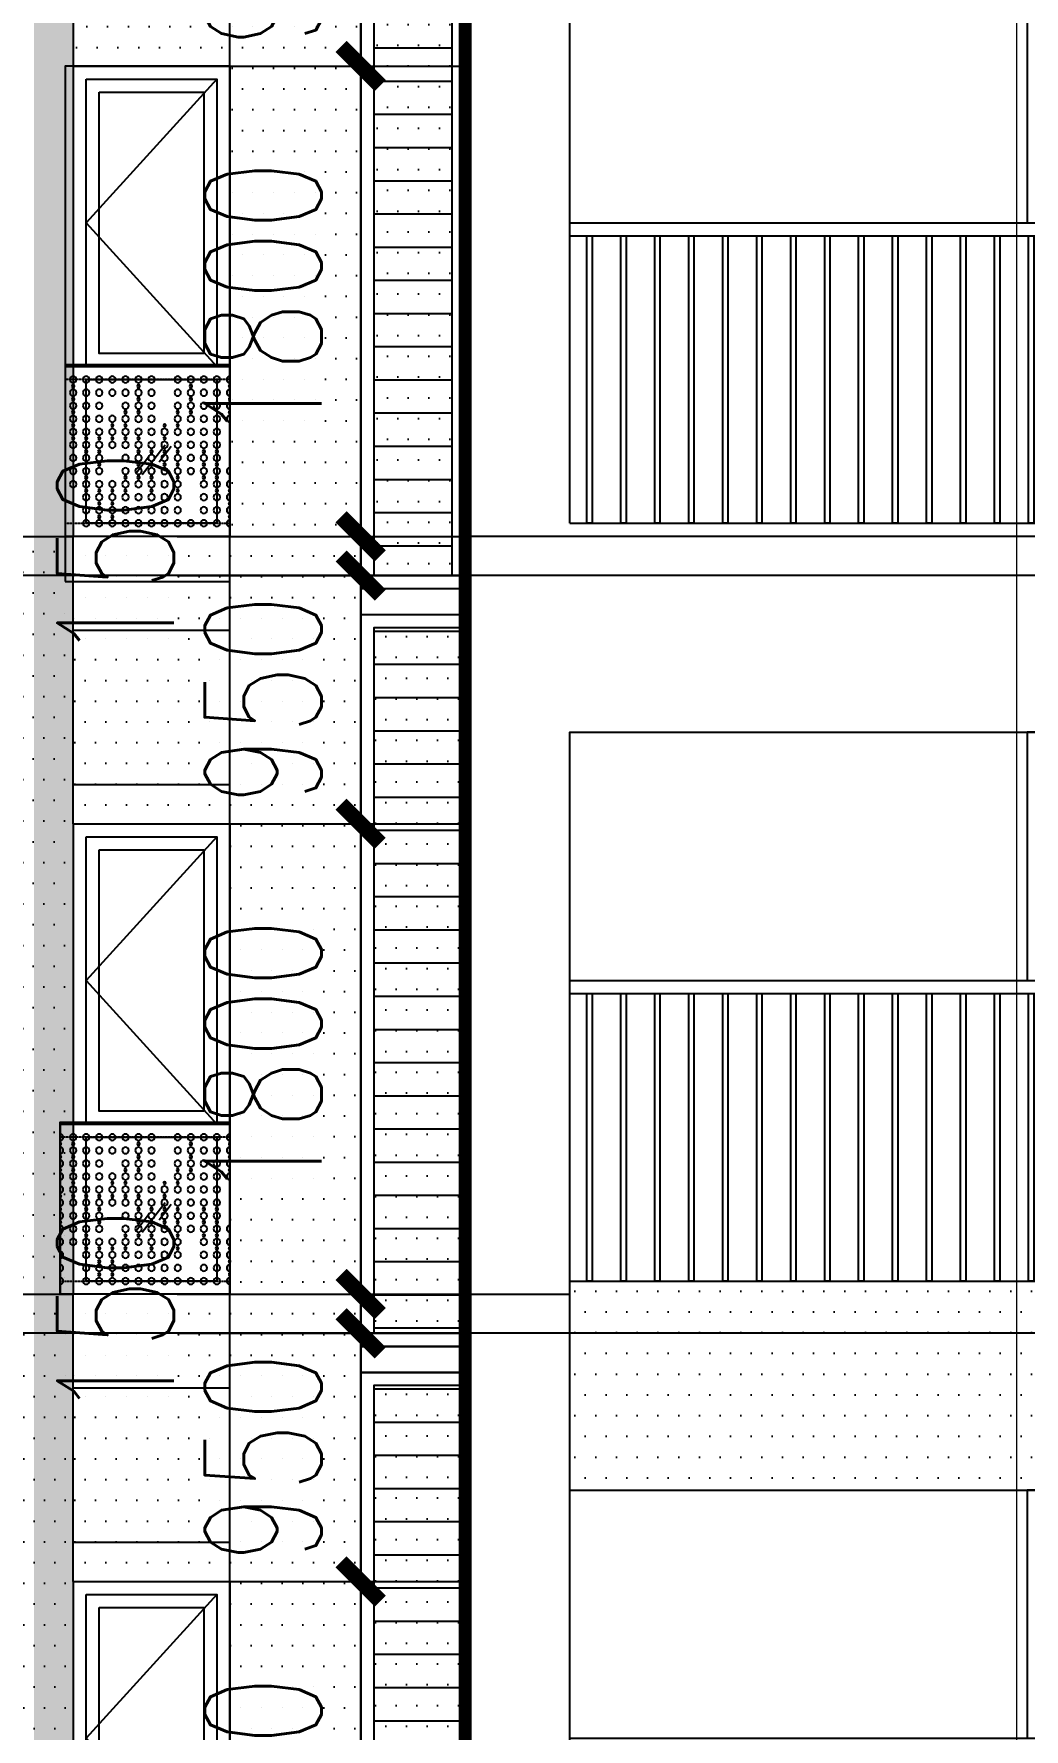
# Model space of a CAD drawing. Header units: millimetres. Extents: x 43 to 235305, y 0 to 139712.
# Drawn here: x 20561 to 24349, y 123893 to 130381 of the extents above; entities that cross this region are included whole.
import ezdxf
from ezdxf.xclip import XClip

# ---------------------------------------------------------------- set-up
doc = ezdxf.new("R2010")
doc.units = ezdxf.units.MM
doc.header["$XCLIPFRAME"] = 2
for name, pattern in [('CONTINOUS', [0]), ('DASH', [0.35, 0.25, -0.1]), ('DOTE', [2.42, 2, -0.2, 0.02, -0.2]), ('HIDDEN', [7.5, 5, -2.5])]:
    doc.linetypes.add(name, pattern=pattern)
for name, color, linetype in [('A-AXIS', 1, 'DOTE'), ('A-DRWD-DIMS', 144, 'Continuous'), ('A-ELEV-DRWD', 130, 'Continuous'), ('A-ELEV-HRAL', 165, 'Continuous'), ('A-ELEV-LINE', 30, 'Continuous'), ('A-ELEV-LINE1', 33, 'Continuous'), ('A-ELEV-LINE2', 55, 'Continuous'), ('A-ELEV-OPEN', 253, 'Continuous'), ('A-ELEV-OUT2', 6, 'CONTINOUS'), ('A-ELEV-PATT', 55, 'Continuous'), ('A-ELEV-SHUT', 215, 'Continuous'), ('A-HATH', 8, 'Continuous'), ('A-HATH1', 251, 'Continuous'), ('D-Hole', 8, 'HIDDEN'), ('DIM_IDEN', 3, 'Continuous'), ('PUB_HATCH', 251, 'Continuous'), ('S_STAIR', 2, 'Continuous'), ('Sun', 138, 'Continuous'), ('Window_detail', 165, 'Continuous')]:
    doc.layers.add(name, color=color, linetype=linetype)
doc.styles.add('_TCH_DIM_T3', font='SIMPLEX', dxfattribs={"width": 0.705882, "bigfont": 'GBCBIG'})
doc.dimstyles.new('_TCH_ARCH&&150', dxfattribs={"dimtxt": 446.25, "dimasz": 150, "dimexe": 375, "dimexo": 450, "dimgap": 150, "dimtad": 1, "dimdec": 0, "dimzin": 0, "dimdsep": 46, "dimtxsty": '_TCH_DIM_T3', "dimblk": 'ARCHTICK', "dimcen": 0.09, "dimclrt": 7, "dimazin": 2, "dimtfac": 1, "dimtdec": 0, "dimtix": 1, "dimtmove": 2, "dimatfit": 3, "dimfxl": 1, "dimtolj": 1, "dimtzin": 0, "dimarcsym": 0})

# ---------------------------------------------------------------- blocks, each defined once
blk = doc.blocks.new('A$C312A139E')
at = {"layer": 'A-ELEV-DRWD'}
blk.add_lwpolyline([(2200, 1350), (2200, 2250), (1400, 2250), (1400, 1350)], dxfattribs=at)
at = {"layer": 'A-ELEV-LINE1'}
for points in [[(-400, 200), (-400, 2300), (2350, 2300), (2350, 200)], [(2250, 1350), (2250, 2300), (1350, 2300), (1350, 1350)]]:
    blk.add_lwpolyline(points, dxfattribs=at)
blk = doc.blocks.new('GGGG')
at = {"layer": 'A-ELEV-OPEN'}
for p, q in [((-176, -227), (0, 0)), ((-128, -96), (-220, -215)), ((-48, -132), (44, -12))]:
    blk.add_line(p, q, dxfattribs=at)
blk = doc.blocks.new('A$C26D120F1')
blk.add_circle((0, 0), 12.5)
blk = doc.blocks.new('A$C357E671F')
at = {"layer": 'D-Hole', "ltscale": 0.02}
blk.add_line((1055.1, 550), (1055.1, 150), dxfattribs=at)
at = {"layer": 'Sun'}
blk.add_lwpolyline([(2060, 600), (0, 600), (0, -50), (2060, -50)], close=True, dxfattribs=at)
at = {"layer": 'Sun', "color": 8, "linetype": 'DASH', "ltscale": 0.2}
for points in [[(50.1, 550), (2010.1, 550), (2010.1, 0), (50.1, 0)], [(1005.1, 550), (1055.1, 550), (1055.1, 0), (1005.1, 0)]]:
    blk.add_lwpolyline(points, close=True, dxfattribs=at)
at = {"layer": 'Sun'}
for centre in [(130, 525), (280, 525), (480, 525), (730, 525), (780, 525), (1130, 525), (1230, 525), (1380, 525), (1630, 525), (1730, 525), (1880, 525), (130, 475), (280, 475), (480, 475), (730, 475), (780, 475), (1130, 475), (1230, 475), (1380, 475), (1630, 475), (1730, 475), (1880, 475), (80, 425), (130, 425), (280, 425), (330, 425), (480, 425), (530, 425), (730, 425), (780, 425), (1130, 425), (1230, 425), (1280, 425), (1380, 425), (1430, 425), (1580, 425), (1630, 425), (1680, 425), (1730, 425), (1780, 425), (1880, 425), (80, 375), (80, 325), (330, 375), (380, 375), (380, 325), (480, 325), (530, 375), (530, 325), (580, 375), (580, 325), (630, 325), (680, 325), (730, 375), (730, 325), (780, 325), (930, 325), (980, 375), (980, 325), (1030, 375), (1030, 325), (1080, 375), (1130, 375), (1230, 375), (1280, 375), (1280, 325), (1330, 325), (1380, 375), (1430, 375), (1430, 325), (1480, 375), (1480, 325), (1580, 375), (1630, 375), (1680, 375), (1780, 375), (1780, 325), (1830, 375), (1830, 325), (1880, 375), (1980, 325), (80, 275), (180, 275), (230, 275), (330, 275), (380, 275), (430, 275), (480, 275), (630, 275), (680, 275), (780, 275), (880, 275), (930, 275), (1480, 275), (1530, 275), (1780, 275), (1830, 275), (1930, 275), (1980, 275), (180, 225), (230, 225), (330, 225), (380, 225), (430, 225), (480, 225), (630, 225), (780, 225), (830, 225), (880, 225), (930, 225), (980, 225), (1230, 225), (1380, 225), (1530, 225), (1580, 225), (1730, 225), (1780, 225), (1930, 225), (1980, 225), (130, 125), (180, 175), (180, 125), (230, 175), (330, 175), (330, 125), (430, 175), (430, 125), (480, 175), (530, 175), (530, 125), (580, 125), (630, 125), (680, 175), (680, 125), (830, 175), (880, 175), (880, 125), (930, 125), (980, 175), (980, 125), (1130, 125), (1180, 175), (1180, 125), (1230, 175), (1280, 175), (1280, 125), (1330, 175), (1330, 125), (1380, 175), (1380, 125), (1530, 175), (1580, 175), (1580, 125), (1630, 175), (1630, 125), (1680, 125), (1730, 175), (1730, 125), (1880, 175), (1880, 125), (1980, 125), (130, 75), (580, 75), (630, 75), (880, 75), (1130, 75), (1630, 75), (1680, 75), (1880, 75), (1980, 75), (130, 25), (580, 25), (630, 25), (880, 25), (1130, 25), (1630, 25), (1680, 25), (1880, 25), (1980, 25)]:
    blk.add_circle(centre, 5, dxfattribs=at)
for p in [(80, 550), (130, 550), (180, 550), (230, 550), (280, 550), (330, 550), (430, 550), (480, 550), (530, 550), (580, 550), (630, 550), (680, 550), (730, 550), (780, 550), (830, 550), (880, 550), (930, 550), (980, 550), (1030, 550), (1080, 550), (1130, 550), (1180, 550), (1230, 550), (1280, 550), (1330, 550), (1380, 550), (1430, 550), (1480, 550), (1530, 550), (1630, 550), (1680, 550), (1730, 550), (1780, 550), (1830, 550), (1880, 550), (1930, 550), (1980, 550), (80, 500), (80, 450), (130, 500), (130, 450), (180, 500), (180, 450), (230, 500), (230, 450), (280, 500), (280, 450), (330, 500), (330, 450), (430, 500), (430, 450), (480, 500), (480, 450), (530, 500), (530, 450), (580, 500), (630, 500), (630, 450), (680, 500), (680, 450), (730, 500), (730, 450), (780, 500), (780, 450), (830, 500), (880, 500), (880, 450), (930, 500), (930, 450), (980, 500), (980, 450), (1030, 500), (1030, 450), (1080, 500), (1080, 450), (1130, 500), (1130, 450), (1180, 500), (1180, 450), (1230, 500), (1230, 450), (1280, 500), (1280, 450), (1330, 500), (1380, 500), (1380, 450), (1430, 500), (1430, 450), (1480, 500), (1480, 450), (1530, 500), (1530, 450), (1580, 450), (1630, 500), (1630, 450), (1680, 500), (1680, 450), (1730, 500), (1730, 450), (1780, 500), (1780, 450), (1830, 500), (1830, 450), (1880, 500), (1880, 450), (1930, 500), (1930, 450), (1980, 500), (1980, 450), (80, 400), (130, 400), (180, 400), (230, 400), (280, 400), (330, 400), (430, 400), (480, 400), (530, 400), (580, 400), (630, 400), (680, 400), (730, 400), (780, 400), (880, 400), (930, 400), (980, 400), (1030, 400), (1080, 400), (1130, 400), (1180, 400), (1230, 400), (1280, 400), (1380, 400), (1430, 400), (1480, 400), (1530, 400), (1580, 400), (1630, 400), (1680, 400), (1730, 400), (1780, 400), (1830, 400), (1880, 400), (1980, 400), (80, 350), (180, 350), (230, 350), (280, 350), (330, 350), (380, 350), (430, 350), (480, 350), (530, 350), (580, 350), (630, 350), (680, 350), (730, 350), (780, 350), (830, 350), (880, 350), (930, 350), (980, 350), (1030, 350), (1080, 350), (1130, 350), (1180, 350), (1230, 350), (1280, 350), (1330, 350), (1380, 350), (1430, 350), (1480, 350), (1530, 350), (1580, 350), (1630, 350), (1680, 350), (1780, 350), (1830, 350), (1880, 350), (1930, 350), (1980, 350), (80, 300), (80, 250), (180, 300), (180, 250), (230, 300), (230, 250), (280, 300), (280, 250), (330, 300), (330, 250), (380, 300), (380, 250), (430, 300), (430, 250), (480, 300), (480, 250), (530, 300), (530, 250), (580, 300), (630, 300), (630, 250), (680, 300), (680, 250), (730, 300), (730, 250), (780, 300), (780, 250), (830, 300), (830, 250), (880, 300), (880, 250), (930, 300), (930, 250), (980, 300), (980, 250), (1030, 300), (1080, 300), (1080, 250), (1130, 300), (1130, 250), (1180, 300), (1180, 250), (1230, 300), (1230, 250), (1280, 300), (1280, 250), (1330, 300), (1330, 250), (1380, 300), (1380, 250), (1430, 300), (1430, 250), (1480, 300), (1480, 250), (1530, 300), (1530, 250), (1580, 300), (1580, 250), (1630, 300), (1630, 250), (1680, 300), (1680, 250), (1730, 250), (1780, 300), (1780, 250), (1830, 300), (1830, 250), (1880, 300), (1880, 250), (1930, 300), (1930, 250), (1980, 300), (1980, 250), (80, 200), (130, 200), (180, 200), (230, 200), (280, 200), (330, 200), (380, 200), (430, 200), (480, 200), (530, 200), (630, 200), (680, 200), (730, 200), (780, 200), (830, 200), (880, 200), (930, 200), (980, 200), (1080, 200), (1130, 200), (1180, 200), (1230, 200), (1280, 200), (1330, 200), (1380, 200), (1430, 200), (1530, 200), (1580, 200), (1630, 200), (1680, 200), (1730, 200), (1780, 200), (1830, 200), (1880, 200), (1930, 200), (1980, 200), (80, 150), (130, 150), (180, 150), (230, 150), (330, 150), (380, 150), (430, 150), (480, 150), (530, 150), (580, 150), (630, 150), (680, 150), (730, 150), (780, 150), (830, 150), (880, 150), (930, 150), (980, 150), (1080, 150), (1130, 150), (1180, 150), (1230, 150), (1280, 150), (1330, 150), (1380, 150), (1430, 150), (1530, 150), (1580, 150), (1630, 150), (1680, 150), (1730, 150), (1780, 150), (1830, 150), (1880, 150), (1980, 150), (80, 100), (130, 100), (180, 100), (230, 100), (330, 100), (380, 100), (430, 100), (480, 100), (530, 100), (580, 100), (630, 100), (680, 100), (780, 100), (830, 100), (880, 100), (930, 100), (980, 100), (1030, 100), (1080, 100), (1130, 100), (1180, 100), (1230, 100), (1280, 100), (1330, 100), (1380, 100), (1430, 100), (1530, 100), (1580, 100), (1630, 100), (1680, 100), (1730, 100), (1830, 100), (1880, 100), (1980, 100), (80, 50), (80, 0), (130, 50), (130, 0), (180, 50), (180, 0), (230, 50), (230, 0), (280, 0), (330, 50), (330, 0), (380, 50), (380, 0), (430, 50), (430, 0), (480, 50), (480, 0), (530, 50), (530, 0), (580, 50), (580, 0), (630, 50), (630, 0), (680, 50), (680, 0), (780, 50), (780, 0), (830, 50), (830, 0), (880, 50), (880, 0), (930, 50), (930, 0), (980, 50), (980, 0), (1030, 50), (1030, 0), (1080, 50), (1080, 0), (1130, 50), (1130, 0), (1180, 50), (1180, 0), (1230, 50), (1230, 0), (1280, 50), (1330, 50), (1330, 0), (1380, 50), (1380, 0), (1430, 50), (1430, 0), (1480, 0), (1530, 50), (1530, 0), (1580, 50), (1580, 0), (1630, 50), (1630, 0), (1680, 50), (1680, 0), (1730, 50), (1730, 0), (1780, 0), (1830, 50), (1830, 0), (1880, 50), (1880, 0), (1980, 50), (1980, 0)]:
    blk.add_blockref('A$C26D120F1', p, dxfattribs=at)
blk = doc.blocks.new('A$C7E353EAE')
at = {"layer": 'A-ELEV-DRWD'}
for p, q in [((0, 1800), (0, 0)), ((-50, 650), (-50, 0))]:
    blk.add_line(p, q, dxfattribs=at)
for points in [[(50, 1750), (550, 1750), (550, 650), (50, 650)], [(100, 1700), (500, 1700), (500, 700), (100, 700)], [(50, 600), (550, 600), (550, 50), (50, 50)]]:
    blk.add_lwpolyline(points, close=True, dxfattribs=at)
at = {"layer": 'A-ELEV-LINE1'}
for p, q in [((0, 1950), (0, 2900)), ((600, 2540), (0, 2540)), ((600, 1950), (600, 2540)), ((0, 1800), (0, 1950)), ((0, 1950), (600, 1950))]:
    blk.add_line(p, q, dxfattribs=at)
blk.add_lwpolyline([(0, 1800), (600, 1800), (600, 0), (0, 0)], dxfattribs=at)
at = {"layer": 'A-ELEV-OPEN'}
blk.add_lwpolyline([(550, 1750), (50, 1200), (550, 650)], dxfattribs=at)
at = {"layer": 'A-ELEV-OPEN', "xscale": 0.5, "yscale": 0.5, "zscale": 0.5}
blk.add_blockref('GGGG', (352.7, 350.7), dxfattribs=at)
at = {"layer": 'Sun'}
ref = blk.add_blockref('A$C357E671F', (730, 50), dxfattribs=dict(at, xscale=-1))
XClip(ref).set_block_clipping_path([(129.9999999995, -50.0000000006), (780.0000000712, 607.5547721885)])
blk = doc.blocks.new('A$C472865FA')
at = {"layer": 'A-ELEV-DRWD'}
blk.add_line((1575, 0), (1575, 2250), dxfattribs=at)
for points in [[(50, 2250), (775, 2250), (775, 0), (50, 0)], [(100, 2200), (725, 2200), (725, 50), (100, 50)], [(1525, 2200), (775, 2200), (775, 50), (1525, 50)], [(2200, 2200), (1575, 2200), (1575, 50), (2200, 50)]]:
    blk.add_lwpolyline(points, close=True, dxfattribs=at)
for points in [[(50, 0), (50, 2250), (2250, 2250), (2250, 0)], [(1525, 2200), (1525, 50)]]:
    blk.add_lwpolyline(points, dxfattribs=at)
at = {"layer": 'A-ELEV-LINE1'}
blk.add_lwpolyline([(2300, 0), (0, 0), (0, 2300), (2300, 2300), (2300, 0)], dxfattribs=at)
at = {"layer": 'Window_detail'}
blk.add_line((0, 0), (2300, 0), dxfattribs=at)
blk.add_lwpolyline([(1525, 0), (2250, 0), (2250, 2250), (1525, 2250)], dxfattribs=at)
at = {"layer": 'A-ELEV-OPEN', "xscale": 0.5, "yscale": 0.5, "zscale": 0.5}
for p in [(515.4, 1605.5), (1252.1, 1605.5), (2032.1, 1605.5)]:
    blk.add_blockref('GGGG', p, dxfattribs=at)
blk = doc.blocks.new('A$C294462BB')
at = {"layer": 'A-ELEV-HRAL'}
for p, q in [((0, 1320), (2700, 1320)), ((0, 1270), (2700, 1270)), ((130, 1170), (1335, 1170)), ((1365, 1170), (2570, 1170)), ((130, 1138), (1335, 1138)), ((1365, 1138), (2570, 1138)), ((130, 170), (1335, 170)), ((130, 138), (1335, 138)), ((1365, 170), (2570, 170)), ((1365, 138), (2570, 138))]:
    blk.add_line(p, q, dxfattribs=at)
for points in [[(100, 1270), (100, 70), (130, 70), (130, 1270)], [(1335, 1270), (1335, 70), (1365, 70), (1365, 1270)], [(2570, 1270), (2570, 70), (2600, 70), (2600, 1270)]]:
    blk.add_lwpolyline(points, dxfattribs=at)
at = {"layer": 'A-ELEV-LINE1'}
for p, q in [((0, 2300), (2700, 2300)), ((0, 70), (2700, 70))]:
    blk.add_line(p, q, dxfattribs=at)
at = {"layer": 'PUB_HATCH'}
for points in [[(245, 1170), (265, 1170), (265, 138), (245, 138)], [(365, 1170), (385, 1170), (385, 138), (365, 138)], [(485, 1170), (505, 1170), (505, 138), (485, 138)], [(605, 1170), (625, 1170), (625, 138), (605, 138)], [(725, 1170), (745, 1170), (745, 138), (725, 138)], [(845, 1170), (865, 1170), (865, 138), (845, 138)], [(965, 1170), (985, 1170), (985, 138), (965, 138)], [(1085, 1170), (1105, 1170), (1105, 138), (1085, 138)], [(1205, 1170), (1225, 1170), (1225, 138), (1205, 138)], [(1480, 1170), (1500, 1170), (1500, 138), (1480, 138)], [(1600, 1170), (1620, 1170), (1620, 138), (1600, 138)], [(1720, 1170), (1740, 1170), (1740, 138), (1720, 138)], [(1840, 1170), (1860, 1170), (1860, 138), (1840, 138)], [(1960, 1170), (1980, 1170), (1980, 138), (1960, 138)], [(2080, 1170), (2100, 1170), (2100, 138), (2080, 138)], [(2200, 1170), (2220, 1170), (2220, 138), (2200, 138)], [(2320, 1170), (2340, 1170), (2340, 138), (2320, 138)], [(2440, 1170), (2460, 1170), (2460, 138), (2440, 138)]]:
    blk.add_lwpolyline(points, close=True, dxfattribs=at)
blk = doc.blocks.new('150yt3500')
at = {"layer": 'A-ELEV-HRAL'}
for p, q in [((238352.8, -94385.8), (241102.8, -94385.8)), ((238352.8, -94435.8), (241102.8, -94435.8))]:
    blk.add_line(p, q, dxfattribs=at)
at = {"layer": 'A-ELEV-LINE1'}
for p, q in [((238352.8, -93435.8), (241002.8, -93435.8)), ((238352.8, -95535.8), (241102.8, -95535.8))]:
    blk.add_line(p, q, dxfattribs=at)
at = {"layer": 'PUB_HATCH'}
for points in [[(238417.8, -94435.8), (238437.8, -94435.8), (238437.8, -95535.8), (238417.8, -95535.8)], [(238547.8, -94435.8), (238567.8, -94435.8), (238567.8, -95535.8), (238547.8, -95535.8)], [(238677.8, -94435.8), (238697.8, -94435.8), (238697.8, -95535.8), (238677.8, -95535.8)], [(238807.8, -94435.8), (238827.8, -94435.8), (238827.8, -95535.8), (238807.8, -95535.8)], [(238937.8, -94435.8), (238957.8, -94435.8), (238957.8, -95535.8), (238937.8, -95535.8)], [(239067.8, -94435.8), (239087.8, -94435.8), (239087.8, -95535.8), (239067.8, -95535.8)], [(239197.8, -94435.8), (239217.8, -94435.8), (239217.8, -95535.8), (239197.8, -95535.8)], [(239327.8, -94435.8), (239347.8, -94435.8), (239347.8, -95535.8), (239327.8, -95535.8)], [(239457.8, -94435.8), (239477.8, -94435.8), (239477.8, -95535.8), (239457.8, -95535.8)], [(239587.8, -94435.8), (239607.8, -94435.8), (239607.8, -95535.8), (239587.8, -95535.8)], [(239717.8, -94435.8), (239737.8, -94435.8), (239737.8, -95535.8), (239717.8, -95535.8)], [(239847.8, -94435.8), (239867.8, -94435.8), (239867.8, -95535.8), (239847.8, -95535.8)], [(239977.8, -94435.8), (239997.8, -94435.8), (239997.8, -95535.8), (239977.8, -95535.8)], [(240107.8, -94435.8), (240127.8, -94435.8), (240127.8, -95535.8), (240107.8, -95535.8)], [(240237.8, -94435.8), (240257.8, -94435.8), (240257.8, -95535.8), (240237.8, -95535.8)], [(240367.8, -94435.8), (240387.8, -94435.8), (240387.8, -95535.8), (240367.8, -95535.8)], [(240497.8, -94435.8), (240517.8, -94435.8), (240517.8, -95535.8), (240497.8, -95535.8)], [(240627.8, -94435.8), (240647.8, -94435.8), (240647.8, -95535.8), (240627.8, -95535.8)], [(240757.8, -94435.8), (240777.8, -94435.8), (240777.8, -95535.8), (240757.8, -95535.8)], [(240887.8, -94435.8), (240907.8, -94435.8), (240907.8, -95535.8), (240887.8, -95535.8)], [(241017.8, -94435.8), (241037.8, -94435.8), (241037.8, -95535.8), (241017.8, -95535.8)]]:
    blk.add_lwpolyline(points, close=True, dxfattribs=at)
blk = doc.blocks.new('A$C67865BBE')
at = {"layer": 'A-ELEV-PATT'}
h = blk.add_hatch(dxfattribs=at)
h.set_pattern_fill('ANSI31', color=256, scale=80, angle=135, style=0)
h.set_pattern_definition([(7e-15, (97721.56, 80343.16), (2e-14, -127), [])])
h.paths.add_polyline_path([(1500, 5600), (1150, 5600), (1150, 2900), (1500, 2900)])
h = blk.add_hatch(dxfattribs=at)
h.set_pattern_fill('ANSI31', color=256, scale=80, angle=135, style=0)
h.set_pattern_definition([(7e-15, (104421.55, 80343.16), (2e-14, -127), [])])
h.paths.add_polyline_path([(7950, 2750), (8600, 2750), (8600, 5600), (7950, 5600)])
h = blk.add_hatch(dxfattribs=at)
h.set_pattern_fill('ANSI31', color=256, scale=80, angle=135, style=0)
h.set_pattern_definition([(7e-15, (97721.56, 77443.16), (2e-14, -127), [])])
h.paths.add_polyline_path([(1500, 2700), (1150, 2700), (1150, 0), (1500, 0)])
h = blk.add_hatch(dxfattribs=at)
h.set_pattern_fill('ANSI31', color=256, scale=80, angle=135, style=0)
h.set_pattern_definition([(7e-15, (104421.55, 77443.16), (2e-14, -127), [])])
h.paths.add_polyline_path([(7950, -150), (8600, -150), (8600, 2700), (7950, 2700)])
at = {"layer": 'A-HATH1'}
h = blk.add_hatch(dxfattribs=at)
h.set_pattern_fill('DOTS', color=256, scale=50, style=0)
h.set_pattern_definition([(0, (-7e-05, 3050), (39.6875, 79.375), [0, -79.375])])
h.paths.add_polyline_path([(600, 5920), (0, 5920), (0, 5650), (600, 5650)])
h.paths.add_polyline_path([(600, 5650), (0, 5650), (0, 5000), (600, 5000)])
h.paths.add_polyline_path([(600, 5000), (0, 5000), (0, 4850), (600, 4850)])
h.paths.add_polyline_path([(1100, 5650), (1100, 5750), (1100, 5950), (600, 5950), (600, 5800), (600, 3050), (1100, 3050)])
h = blk.add_hatch(dxfattribs=at)
h.set_pattern_fill('DOTS', color=256, scale=50, style=0)
h.set_pattern_definition([(0, (5200, 5200), (39.6875, 79.375), [0, -79.375])])
h.paths.add_polyline_path([(7900, 5650), (7900, 5750), (7900, 5840), (5200, 5840), (5200, 5200), (7900, 5200)])
h = blk.add_hatch(dxfattribs=at)
h.set_pattern_fill('DOTS', color=256, scale=50, style=0)
h.set_pattern_definition([(0, (1150, 2900), (39.6875, 79.375), [0, -79.375])])
h.paths.add_polyline_path([(1500, 5600), (1150, 5600), (1150, 2900), (1500, 2900)])
h = blk.add_hatch(dxfattribs=at)
h.set_pattern_fill('DOTS', color=256, scale=50, angle=135, style=0)
h.set_pattern_definition([(135, (-337992.66, 198878.295), (-84.189901, -28.0633), [0, -79.375])])
h.paths.add_polyline_path([(7950, 2750), (8600, 2750), (8600, 5600), (7950, 5600)])
h = blk.add_hatch(dxfattribs=at)
h.set_pattern_fill('DOTS', color=256, scale=50, style=0)
h.set_pattern_definition([(0, (5200, 4200), (39.6875, 79.375), [0, -79.375])])
h.paths.add_polyline_path([(7800, 5200), (7800, 4200), (7900, 4200), (7900, 5200)])
h.paths.add_polyline_path([(5500, 4200), (5500, 5200), (5200, 5200), (5200, 4200)])
h = blk.add_hatch(dxfattribs=at)
h.set_pattern_fill('DOTS', color=256, scale=50, style=0)
h.set_pattern_definition([(0, (-7e-05, 150), (39.6875, 79.375), [0, -79.375])])
h.paths.add_polyline_path([(600, 3020), (0, 3020), (0, 2750), (600, 2750)])
h.paths.add_polyline_path([(600, 2750), (0, 2750), (0, 2100), (600, 2100)])
h.paths.add_polyline_path([(600, 2100), (0, 2100), (0, 1950), (600, 1950)])
h.paths.add_polyline_path([(1100, 2750), (1100, 2850), (1100, 3050), (600, 3050), (600, 2900), (600, 150), (1100, 150)])
h = blk.add_hatch(dxfattribs=at)
h.set_pattern_fill('DOTS', color=256, scale=50, style=0)
h.set_pattern_definition([(0, (2350, 2300), (39.6875, 79.375), [0, -79.375])])
h.paths.add_polyline_path([(4650, 3100), (1900, 3100), (1900, 2300), (4650, 2300)])
h = blk.add_hatch(dxfattribs=at)
h.set_pattern_fill('DOTS', color=256, scale=50, style=0)
h.set_pattern_definition([(0, (5200, 2300), (39.6875, 79.375), [0, -79.375])])
h.paths.add_polyline_path([(7900, 2750), (7900, 2850), (7900, 2970), (5200, 2970), (5200, 2300), (7900, 2300)])
h = blk.add_hatch(dxfattribs=at)
h.set_pattern_fill('DOTS', color=256, scale=50, style=0)
h.set_pattern_definition([(0, (1150, -0.0002), (39.6875, 79.375), [0, -79.375])])
h.paths.add_polyline_path([(1500, 2700), (1150, 2700), (1150, 0), (1500, 0)])
h = blk.add_hatch(dxfattribs=at)
h.set_pattern_fill('DOTS', color=256, scale=50, angle=135, style=0)
h.set_pattern_definition([(135, (-337992.66, 195978.295), (-84.189901, -28.0633), [0, -79.375])])
h.paths.add_polyline_path([(7950, -150), (8600, -150), (8600, 2700), (7950, 2700)])
h = blk.add_hatch(dxfattribs=at)
h.set_pattern_fill('DOTS', color=256, scale=50, style=0)
h.set_pattern_definition([(0, (5200, 1300), (39.6875, 79.375), [0, -79.375])])
h.paths.add_polyline_path([(7800, 2300), (7800, 1300), (7900, 1300), (7900, 2300)])
h.paths.add_polyline_path([(5500, 1300), (5500, 2300), (5200, 2300), (5200, 1300)])
at = {"layer": 'A-ELEV-LINE'}
for points in [[(1500, 2850), (1100, 2850), (1100, 2750), (1500, 2750)], [(1500, -50), (1100, -50), (1100, -150), (1500, -150)]]:
    blk.add_lwpolyline(points, close=True, dxfattribs=at)
at = {"layer": 'A-ELEV-LINE1'}
for p, q in [((600, 150), (600, 5950)), ((1500, 2850), (1500, 5800)), ((5200, 0), (5200, 5800)), ((1500, 450), (1500, 3350)), ((1100, 2850), (1500, 2850)), ((1100, -50), (1500, -50))]:
    blk.add_line(p, q, dxfattribs=at)
at = {"layer": 'A-ELEV-LINE2'}
for p, q in [((600, 3050), (1100, 3050)), ((1500, 3050), (1900, 3050)), ((1900, 2300), (1900, 3100)), ((4650, 2300), (4650, 3100)), ((4650, 3050), (5200, 3050)), ((600, 150), (1100, 150)), ((5200, 150), (1500, 150))]:
    blk.add_line(p, q, dxfattribs=at)
at = {"layer": 'A-ELEV-SHUT'}
for points in [[(1500, 5650), (1100, 5650), (1100, 2850), (1500, 2850)], [(1500, 5600), (1150, 5600), (1150, 2900), (1500, 2900)], [(1500, 2750), (1100, 2750), (1100, -50), (1500, -50)], [(1500, 2700), (1150, 2700), (1150, 0), (1500, 0)]]:
    blk.add_lwpolyline(points, close=True, dxfattribs=at)
for points in [[(8600, 5650), (7900, 5650), (7900, 2700), (8600, 2700)], [(8600, 5600), (7950, 5600), (7950, 2750), (8600, 2750)], [(8600, 2750), (7900, 2750), (7900, -200), (8600, -200)], [(8600, 2700), (7950, 2700), (7950, -150), (8600, -150)]]:
    blk.add_lwpolyline(points, dxfattribs=at)
for name, p in [('A$C7E353EAE', (0, 3050)), ('A$C312A139E', (2300, 2900)), ('A$C294462BB', (5200, 2900)), ('A$C7E353EAE', (0, 150)), ('A$C312A139E', (2300, 0)), ('A$C294462BB', (5200, 0))]:
    blk.add_blockref(name, p)
ref = blk.add_blockref('A$C472865FA', (5500, 2900))
XClip(ref).set_block_clipping_path([(-300, 1320), (2399.9999999972, 2299.9999999915)])
ref = blk.add_blockref('A$C472865FA', (5500, 0))
XClip(ref).set_block_clipping_path([(-300, 1320), (2400.0000000047, 2299.9999999915)])
at = {"layer": 'A-ELEV-LINE1'}
for p in [(-236452.8, 98635.8), (-236452.8, 95735.8)]:
    blk.add_blockref('150yt3500', p, dxfattribs=at)
blk = doc.blocks.new('A$C33016C81')
at = {"layer": 'A-HATH1'}
h = blk.add_hatch(dxfattribs=at)
h.set_pattern_fill('DOTS', color=256, scale=50, style=0)
h.set_pattern_definition([(7e-15, (10200, 2750), (39.6875, 79.375), [0, -79.375])])
h.paths.add_polyline_path([(11200, 3270), (10550, 3270), (10550, 3600), (10200, 3600), (10200, 2690), (11200, 2690), (11200, 3050), (11850, 3050), (11850, 5950), (11700, 5950), (11200, 5950), (11200, 5000), (10200, 5000), (10200, 4850), (11200, 4850)])
h = blk.add_hatch(dxfattribs=at)
h.set_pattern_fill('DOTS', color=256, scale=50, style=0)
h.set_pattern_definition([(7e-15, (10600, 150), (39.6875, 79.375), [0, -79.375])])
h.paths.add_polyline_path([(11850, 150), (10550, 150), (10550, 0), (10200, 0), (10200, 700), (10550, 700), (10550, 370), (11200, 370), (11200, 3050), (11850, 3050)])
at = {"layer": 'A-ELEV-LINE2'}
blk.add_line((10600, 3050), (11850, 3050), dxfattribs=at)
blk = doc.blocks.new('A$C0B7F3613')
at = {"layer": 'A-ELEV-PATT'}
h = blk.add_hatch(dxfattribs=at)
h.set_pattern_fill('ANSI31', color=256, scale=80, angle=135, style=0)
h.set_pattern_definition([(7e-15, (96021.55, 74193.16), (2e-14, -127), [])])
h.paths.add_polyline_path([(-250, 50), (-550, 50), (-550, -3250), (-250, -3250)])
at = {"layer": 'A-HATH1'}
h = blk.add_hatch(dxfattribs=at)
h.set_pattern_fill('DOTS', color=256, scale=50, style=0)
h.set_pattern_definition([(7e-15, (-1700, -3100), (39.6875, 79.375), [0, -79.375])])
h.paths.add_polyline_path([(-600, 100), (-600, 200), (-1700, 200), (-1700, -560), (-1100, -560), (-1100, -3100), (-600, -3100)])
h.paths.add_polyline_path([(-1700, -560), (-1700, -1150), (-1100, -1150), (-1100, -560)], flags=17)
h.paths.add_polyline_path([(-1100, -1300), (-1100, -1150), (-1700, -1150), (-1700, -1300)], flags=17)
h = blk.add_hatch(dxfattribs=at)
h.set_pattern_fill('DOTS', color=256, scale=50, style=0)
h.set_pattern_definition([(7e-15, (-550, -3250), (39.6875, 79.375), [0, -79.375])])
h.paths.add_polyline_path([(-250, 50), (-550, 50), (-550, -3250), (-250, -3250)])
at = {"layer": 'A-ELEV-LINE'}
blk.add_lwpolyline([(-600, -3300), (-200, -3300), (-200, -3400), (-600, -3400)], close=True, dxfattribs=at)
at = {"layer": 'A-ELEV-LINE1'}
blk.add_line((-1100, -3250), (-1100, -560), dxfattribs=at)
blk.add_lwpolyline([(-200, 200), (-1700, 200), (-1700, -1300), (-1100, -1300)], dxfattribs=at)
at = {"layer": 'A-ELEV-LINE2'}
for p, q in [((-1100, -3100), (-600, -3100)), ((3500, -3100), (-200, -3100))]:
    blk.add_line(p, q, dxfattribs=at)
at = {"layer": 'A-ELEV-SHUT'}
for points in [[(-200, 100), (-600, 100), (-600, -3300), (-200, -3300)], [(-250, 50), (-550, 50), (-550, -3250), (-250, -3250)]]:
    blk.add_lwpolyline(points, close=True, dxfattribs=at)
blk.add_blockref('A$C312A139E', (600, -3250))
ref = blk.add_blockref('A$C7E353EAE', (-1700, -3100))
XClip(ref).set_block_clipping_path([(-29.9999235599, -172.5116977129), (600.0000765115, 1799.9999482396)])
at = {"layer": 'A-ELEV-LINE1'}
blk.add_blockref('150yt3500', (-238152.8, 92485.8), dxfattribs=at)
blk = doc.blocks.new('A$C336D7DD5')
at = {"layer": 'A-ELEV-LINE2'}
blk.add_line((1950, 300), (850, 300), dxfattribs=at)
blk = doc.blocks.new('A$C5B682170')
at = {"layer": 'A-HATH1'}
h = blk.add_hatch(dxfattribs=at)
h.set_pattern_fill('DOTS', color=256, scale=50, style=0)
h.paths.add_polyline_path([(0, 5800), (150, 5800), (150, 93200), (0, 93200)])
at = {"layer": 'A-ELEV-LINE2'}
for p, q in [((150, 89900), (0, 89900)), ((150, 87000), (0, 87000))]:
    blk.add_line(p, q, dxfattribs=at)
blk = doc.blocks.new('_ArchTick')
at = {"color": 0, "linetype": 'ByBlock', "const_width": 0.4}
blk.add_lwpolyline([(-0.5, -0.5), (0.5, 0.5)], dxfattribs=at)
blk = doc.blocks.new('*D2894')
at = {"layer": 'A-DRWD-DIMS', "color": 0, "lineweight": -2, "transparency": 16777216}
for p, q in [((21810.7, 131208), (21810.7, 131358)), ((21109, 131208), (22185.7, 131208)), ((21810.7, 130258), (21810.7, 131208)), ((21109, 130258), (22185.7, 130258)), ((21810.7, 130258), (21810.7, 130108))]:
    blk.add_line(p, q, dxfattribs=at)
at = {"layer": 'Defpoints', "color": 0, "transparency": 16777216}
for p in [(20659, 131208), (21810.7, 131208), (20659, 130258)]:
    blk.add_point(p, dxfattribs=at)
at = {"layer": 'A-DRWD-DIMS', "color": 0, "lineweight": -2, "transparency": 16777216, "xscale": 150, "yscale": 150, "zscale": 150}
for p, rotation in [((21810.7, 131208), 270), ((21810.7, 130258), 90)]:
    blk.add_blockref('_ArchTick', p, dxfattribs=dict(at, rotation=rotation))
at = {"layer": 'A-DRWD-DIMS', "color": 7, "lineweight": 0, "transparency": 16777216, "insert": (21437.6, 130733), "char_height": 446.25, "attachment_point": 5, "rotation": 90, "style": '_TCH_DIM_T3'}
blk.add_mtext('\\A1;950', dxfattribs=at)
blk = doc.blocks.new('*D2895')
at = {"layer": 'A-DRWD-DIMS', "color": 0, "lineweight": -2, "transparency": 16777216}
for p, q in [((21109, 130258), (22185.7, 130258)), ((21810.7, 128458), (21810.7, 130258)), ((21109, 128458), (22185.7, 128458))]:
    blk.add_line(p, q, dxfattribs=at)
at = {"layer": 'Defpoints', "color": 0, "transparency": 16777216}
for p in [(20659, 130258), (21810.7, 130258), (20659, 128458)]:
    blk.add_point(p, dxfattribs=at)
at = {"layer": 'A-DRWD-DIMS', "color": 0, "lineweight": -2, "transparency": 16777216, "xscale": 150, "yscale": 150, "zscale": 150}
for p, rotation in [((21810.7, 130258), 90), ((21810.7, 128458), 270)]:
    blk.add_blockref('_ArchTick', p, dxfattribs=dict(at, rotation=rotation))
at = {"layer": 'A-DRWD-DIMS', "color": 7, "lineweight": 0, "transparency": 16777216, "insert": (21437.6, 129358), "char_height": 446.25, "attachment_point": 5, "rotation": 90, "style": '_TCH_DIM_T3'}
blk.add_mtext('\\A1;1800', dxfattribs=at)
blk = doc.blocks.new('*D2896')
at = {"layer": 'A-DRWD-DIMS', "color": 0, "lineweight": -2, "transparency": 16777216}
for p, q in [((21810.7, 128458), (21810.7, 128608)), ((21109, 128458), (22185.7, 128458)), ((21810.7, 128308), (21810.7, 128458)), ((21109, 128308), (22185.7, 128308)), ((21810.7, 128308), (21810.7, 128158))]:
    blk.add_line(p, q, dxfattribs=at)
at = {"layer": 'Defpoints', "color": 0, "transparency": 16777216}
for p in [(20659, 128458), (21810.7, 128458), (20659, 128308)]:
    blk.add_point(p, dxfattribs=at)
at = {"layer": 'A-DRWD-DIMS', "color": 0, "lineweight": -2, "transparency": 16777216, "xscale": 150, "yscale": 150, "zscale": 150}
for p, rotation in [((21810.7, 128458), 270), ((21810.7, 128308), 90)]:
    blk.add_blockref('_ArchTick', p, dxfattribs=dict(at, rotation=rotation))
at = {"layer": 'A-DRWD-DIMS', "color": 7, "lineweight": 0, "transparency": 16777216, "insert": (20873.2, 128383), "char_height": 446.25, "attachment_point": 5, "rotation": 90, "style": '_TCH_DIM_T3'}
blk.add_mtext('\\A1;150', dxfattribs=at)
blk = doc.blocks.new('*D2897')
at = {"layer": 'A-DRWD-DIMS', "color": 0, "lineweight": -2, "transparency": 16777216}
for p, q in [((21810.7, 128308), (21810.7, 128458)), ((21109, 128308), (22185.7, 128308)), ((21810.7, 127358), (21810.7, 128308)), ((21109, 127358), (22185.7, 127358)), ((21810.7, 127358), (21810.7, 127208))]:
    blk.add_line(p, q, dxfattribs=at)
at = {"layer": 'Defpoints', "color": 0, "transparency": 16777216}
for p in [(20659, 128308), (21810.7, 128308), (20659, 127358)]:
    blk.add_point(p, dxfattribs=at)
at = {"layer": 'A-DRWD-DIMS', "color": 0, "lineweight": -2, "transparency": 16777216, "xscale": 150, "yscale": 150, "zscale": 150}
for p, rotation in [((21810.7, 128308), 270), ((21810.7, 127358), 90)]:
    blk.add_blockref('_ArchTick', p, dxfattribs=dict(at, rotation=rotation))
at = {"layer": 'A-DRWD-DIMS', "color": 7, "lineweight": 0, "transparency": 16777216, "insert": (21437.6, 127833), "char_height": 446.25, "attachment_point": 5, "rotation": 90, "style": '_TCH_DIM_T3'}
blk.add_mtext('\\A1;950', dxfattribs=at)
blk = doc.blocks.new('*D2898')
at = {"layer": 'A-DRWD-DIMS', "color": 0, "lineweight": -2, "transparency": 16777216}
for p, q in [((21109, 127358), (22185.7, 127358)), ((21810.7, 125558), (21810.7, 127358)), ((21109, 125558), (22185.7, 125558))]:
    blk.add_line(p, q, dxfattribs=at)
at = {"layer": 'Defpoints', "color": 0, "transparency": 16777216}
for p in [(20659, 127358), (21810.7, 127358), (20659, 125558)]:
    blk.add_point(p, dxfattribs=at)
at = {"layer": 'A-DRWD-DIMS', "color": 0, "lineweight": -2, "transparency": 16777216, "xscale": 150, "yscale": 150, "zscale": 150}
for p, rotation in [((21810.7, 127358), 90), ((21810.7, 125558), 270)]:
    blk.add_blockref('_ArchTick', p, dxfattribs=dict(at, rotation=rotation))
at = {"layer": 'A-DRWD-DIMS', "color": 7, "lineweight": 0, "transparency": 16777216, "insert": (21437.6, 126458), "char_height": 446.25, "attachment_point": 5, "rotation": 90, "style": '_TCH_DIM_T3'}
blk.add_mtext('\\A1;1800', dxfattribs=at)
blk = doc.blocks.new('*D2899')
at = {"layer": 'A-DRWD-DIMS', "color": 0, "lineweight": -2, "transparency": 16777216}
for p, q in [((21810.7, 125558), (21810.7, 125708)), ((21109, 125558), (22185.7, 125558)), ((21810.7, 125408), (21810.7, 125558)), ((21109, 125408), (22185.7, 125408)), ((21810.7, 125408), (21810.7, 125258))]:
    blk.add_line(p, q, dxfattribs=at)
at = {"layer": 'Defpoints', "color": 0, "transparency": 16777216}
for p in [(20659, 125558), (21810.7, 125558), (20659, 125408)]:
    blk.add_point(p, dxfattribs=at)
at = {"layer": 'A-DRWD-DIMS', "color": 0, "lineweight": -2, "transparency": 16777216, "xscale": 150, "yscale": 150, "zscale": 150}
for p, rotation in [((21810.7, 125558), 270), ((21810.7, 125408), 90)]:
    blk.add_blockref('_ArchTick', p, dxfattribs=dict(at, rotation=rotation))
at = {"layer": 'A-DRWD-DIMS', "color": 7, "lineweight": 0, "transparency": 16777216, "insert": (20873.2, 125483), "char_height": 446.25, "attachment_point": 5, "rotation": 90, "style": '_TCH_DIM_T3'}
blk.add_mtext('\\A1;150', dxfattribs=at)
blk = doc.blocks.new('*D2900')
at = {"layer": 'A-DRWD-DIMS', "color": 0, "lineweight": -2, "transparency": 16777216}
for p, q in [((21810.7, 125408), (21810.7, 125558)), ((21109, 125408), (22185.7, 125408)), ((21810.7, 124458), (21810.7, 125408)), ((21109, 124458), (22185.7, 124458)), ((21810.7, 124458), (21810.7, 124308))]:
    blk.add_line(p, q, dxfattribs=at)
at = {"layer": 'Defpoints', "color": 0, "transparency": 16777216}
for p in [(20659, 125408), (21810.7, 125408), (20659, 124458)]:
    blk.add_point(p, dxfattribs=at)
at = {"layer": 'A-DRWD-DIMS', "color": 0, "lineweight": -2, "transparency": 16777216, "xscale": 150, "yscale": 150, "zscale": 150}
for p, rotation in [((21810.7, 125408), 270), ((21810.7, 124458), 90)]:
    blk.add_blockref('_ArchTick', p, dxfattribs=dict(at, rotation=rotation))
at = {"layer": 'A-DRWD-DIMS', "color": 7, "lineweight": 0, "transparency": 16777216, "insert": (21437.6, 124933), "char_height": 446.25, "attachment_point": 5, "rotation": 90, "style": '_TCH_DIM_T3'}
blk.add_mtext('\\A1;950', dxfattribs=at)
blk = doc.blocks.new('*D2901')
at = {"layer": 'A-DRWD-DIMS', "color": 0, "lineweight": -2, "transparency": 16777216}
for p, q in [((21109, 124458), (22185.7, 124458)), ((21810.7, 122658), (21810.7, 124458)), ((21109, 122658), (22185.7, 122658))]:
    blk.add_line(p, q, dxfattribs=at)
at = {"layer": 'Defpoints', "color": 0, "transparency": 16777216}
for p in [(20659, 124458), (21810.7, 124458), (20659, 122658)]:
    blk.add_point(p, dxfattribs=at)
at = {"layer": 'A-DRWD-DIMS', "color": 0, "lineweight": -2, "transparency": 16777216, "xscale": 150, "yscale": 150, "zscale": 150}
for p, rotation in [((21810.7, 124458), 90), ((21810.7, 122658), 270)]:
    blk.add_blockref('_ArchTick', p, dxfattribs=dict(at, rotation=rotation))
at = {"layer": 'A-DRWD-DIMS', "color": 7, "lineweight": 0, "transparency": 16777216, "insert": (21437.6, 123558), "char_height": 446.25, "attachment_point": 5, "rotation": 90, "style": '_TCH_DIM_T3'}
blk.add_mtext('\\A1;1800', dxfattribs=at)

msp = doc.modelspace()

# ---------------------------------------------------------------- linework, layer by layer
at = {"layer": 'A-AXIS', "linetype": 'DOTE'}
for p, q in [((39673.9, 128308), (7310.1, 128308)), ((39673.9, 125408), (7310.1, 125408))]:
    msp.add_line(p, q, dxfattribs=at)
at = {"layer": 'A-ELEV-OUT2', "const_width": 50}
msp.add_lwpolyline([(25910.7, 8358), (25910.7, 135658), (22210.7, 135658), (22210.7, 8358)], dxfattribs=at)
at = {"layer": 'DIM_IDEN', "lineweight": 0}
msp.add_line((24321.1, 16733), (24321.1, 138654.8), dxfattribs=at)

# ---------------------------------------------------------------- block references
for name, p in [('A$C33016C81', (8860.7, 122508)), ('A$C67865BBE', (20710.7, 122508))]:
    msp.add_blockref(name, p)
at = {"layer": 'A-HATH', "xscale": -1}
msp.add_blockref('A$C336D7DD5', (21410.7, 128158), dxfattribs=at)
at = {"layer": 'A-HATH1', "xscale": -1}
msp.add_blockref('A$C5B682170', (20710.7, 38558), dxfattribs=at)
at = {"layer": 'S_STAIR'}
msp.add_blockref('A$C0B7F3613', (22410.7, 131558), dxfattribs=at)

# ---------------------------------------------------------------- dimensions: what is measured, and where the dimension line sits
at = {"layer": 'A-DRWD-DIMS', "lineweight": 0}
for p1, p2, picture, middle in [((20659, 130258), (20659, 131208), '*D2894', (21437.6, 130733)), ((20659, 128458), (20659, 130258), '*D2895', (21437.6, 129358)), ((20659, 127358), (20659, 128308), '*D2897', (21437.6, 127833)), ((20659, 125558), (20659, 127358), '*D2898', (21437.6, 126458)), ((20659, 124458), (20659, 125408), '*D2900', (21437.6, 124933)), ((20659, 122658), (20659, 124458), '*D2901', (21437.6, 123558))]:
    dim = msp.add_aligned_dim(p1=p1, p2=p2, distance=-1151.7, dimstyle='_TCH_ARCH&&150', dxfattribs=at)
    dim.commit()
    dim.dimension.update_dxf_attribs({"geometry": picture, "text_midpoint": middle})
for base, p1, p2, picture, middle in [((21810.7, 128458), (20659, 128308), (20659, 128458), '*D2896', (20873.2, 128383)), ((21810.7, 125558), (20659, 125408), (20659, 125558), '*D2899', (20873.2, 125483))]:
    dim = msp.add_linear_dim(base=base, p1=p1, p2=p2, angle=90, dimstyle='_TCH_ARCH&&150', dxfattribs=at)
    dim.commit()
    dim.dimension.update_dxf_attribs({"geometry": picture, "text_midpoint": middle, "dimtype": 161})

doc.saveas('drawing.dxf')
